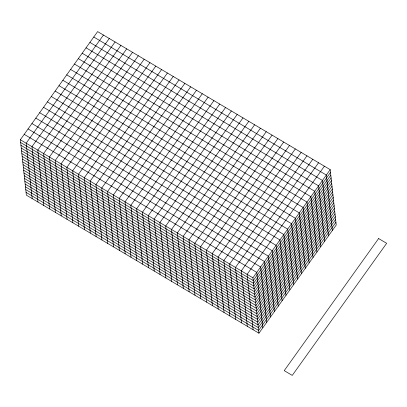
<?xml version="1.0" encoding="UTF-8"?>
<svg xmlns="http://www.w3.org/2000/svg" width="407" height="407" viewBox="0 0 407 407"><rect width="100%" height="100%" fill="white"/><g stroke="black" fill="none" stroke-linecap="round" stroke-linejoin="round"><path stroke-width="0.61" d="M20.35 139.754L97.639 31.598L330.204 169.638L336.223 225.04L258.933 333.196L26.369 195.157L20.35 139.754L252.915 277.798L258.933 333.196M103.454 35.048L26.165 143.203L32.184 198.606M109.269 38.497L31.98 146.657L37.999 202.055M115.079 41.952L37.79 150.107L43.808 205.51M120.894 45.401L43.605 153.556L49.623 208.959M126.709 48.85L49.42 157.01L55.438 212.408M132.524 52.305L55.235 160.46L61.254 215.863M138.339 55.754L61.05 163.909L67.069 219.312M144.149 59.203L66.865 167.363L72.884 222.761M149.964 62.658L72.675 170.813L78.693 226.216M155.779 66.107L78.49 174.262L84.508 229.665M161.594 69.556L84.305 177.717L90.323 233.114M167.409 73.011L90.12 181.166L96.138 236.569M173.224 76.46L95.935 184.615L101.954 240.018M179.034 79.909L101.745 188.07L107.763 243.467M184.849 83.364L107.56 191.519L113.578 246.922M190.664 86.813L113.375 194.968L119.393 250.371M196.479 90.262L119.19 198.423L125.208 253.82M202.294 93.717L125.005 201.872L131.023 257.275M208.104 97.166L130.82 205.326L136.838 260.724M213.919 100.615L136.63 208.776L142.648 264.174M219.734 104.07L142.445 212.225L148.463 267.628M225.549 107.519L148.26 215.679L154.278 271.077M231.364 110.969L154.075 219.129L160.093 274.532M237.179 114.423L159.89 222.578L165.908 277.981M242.989 117.872L165.7 226.033L171.718 281.43M248.804 121.322L171.515 229.482L177.533 284.885M254.619 124.776L177.33 232.931L183.348 288.334M260.434 128.225L183.145 236.386L189.163 291.783M266.249 131.675L188.96 239.835L194.978 295.238M272.059 135.129L194.775 243.284L200.793 298.687M277.874 138.578L200.585 246.739L206.603 302.136M283.689 142.033L206.4 250.188L212.418 305.591M289.504 145.482L212.215 253.637L218.233 309.04M295.319 148.931L218.03 257.092L224.048 312.49M301.134 152.386L223.845 260.541L229.863 315.944M306.944 155.835L229.66 263.99L235.673 319.393M312.759 159.285L235.47 267.445L241.488 322.843M318.574 162.739L241.285 270.894L247.303 326.297M324.389 166.188L247.1 274.343L253.118 329.746M252.915 277.798L330.204 169.638M330.504 172.41L253.215 280.565L20.65 142.521M330.805 175.178L253.515 283.338L20.95 145.294M331.105 177.951L253.815 286.106L21.25 148.062M331.405 180.718L254.116 288.878L21.556 150.834M331.705 183.491L254.421 291.646L21.856 153.602M332.01 186.258L254.721 294.419L22.156 156.374M332.31 189.031L255.021 297.186L22.456 159.142M332.611 191.799L255.321 299.959L22.756 161.915M332.911 194.571L255.621 302.727L23.057 164.682M333.211 197.339L255.922 305.499L23.357 167.455M333.511 200.112L256.222 308.267L23.662 170.223M333.811 202.879L256.527 311.034L23.962 172.995M334.116 205.652L256.827 313.807L24.262 175.763M334.417 208.42L257.127 316.575L24.562 178.536M334.717 211.187L257.428 319.347L24.863 181.303M335.017 213.96L257.728 322.115L25.163 184.076M335.317 216.728L258.028 324.888L25.468 186.844M335.617 219.5L258.328 327.655L25.768 189.616M335.923 222.268L258.633 330.428L26.068 192.384M93.773 37.006L326.338 175.046L332.356 230.448M89.911 42.409L322.476 180.454L328.49 235.857M86.045 47.817L318.61 185.862L324.628 241.265M82.183 53.225L314.743 191.27L320.762 246.673M78.317 58.633L310.882 196.678L316.9 252.081M74.45 64.041L307.015 202.086L313.034 257.489M70.589 69.449L303.154 207.494L309.172 262.897M66.723 74.857L299.287 212.902L305.306 268.305M62.861 80.265L295.421 218.31L301.439 273.713M58.995 85.674L291.56 223.718L297.578 279.121M55.128 91.082L287.693 229.126L293.712 284.529M51.267 96.49L283.832 234.534L289.85 289.937M47.4 101.898L279.965 239.942L285.984 295.345M43.539 107.306L276.099 245.35L282.117 300.748M39.672 112.714L272.237 250.758L278.256 306.156M35.806 118.122L268.371 256.166L274.389 311.564M31.944 123.53L264.509 261.574L270.528 316.972M28.078 128.938L260.643 266.982L266.661 322.38M24.217 134.346L256.776 272.39L262.795 327.788M378.617 238.543L284.223 370.635L292.257 375.402L386.65 243.31L378.617 238.543"/></g></svg>
